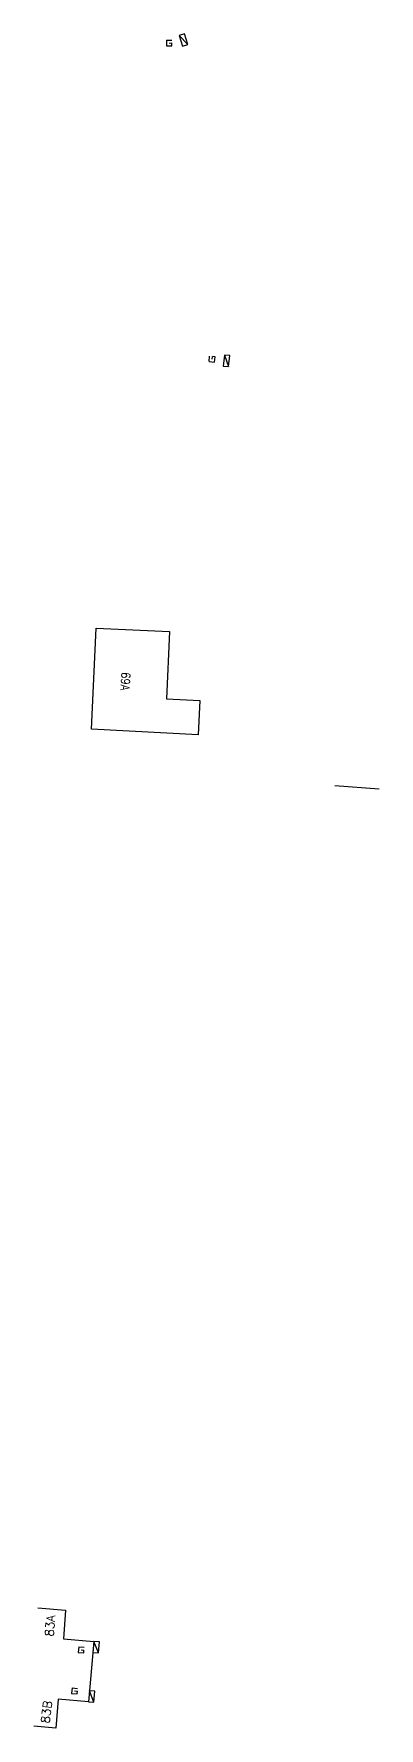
# Model space of a CAD drawing. Header units: millimetres. Extents: x 254174 to 254994, y 44076 to 44871.
# Drawn here: x 254620 to 254670.1, y 44381.3 to 44627.2 of the extents above; entities that cross this region are included whole.
import ezdxf
from ezdxf.enums import TextEntityAlignment as Align

# ---------------------------------------------------------------- set-up
doc = ezdxf.new("R2010")
doc.units = ezdxf.units.MM
doc.layers.get('0').update_dxf_attribs({"linetype": 'CONTINUOUS'})
for name, color, linetype in [('W0100', 7, 'CONTINUOUS'), ('W0432', 7, 'CONTINUOUS'), ('W0991', 7, 'CONTINUOUS')]:
    doc.layers.add(name, color=color, linetype=linetype)
doc.styles.get("Standard").update_dxf_attribs({"font": 'romans.shx', "width": 0.85})

# ---------------------------------------------------------------- blocks, each defined once
blk = doc.blocks.new('*U7')
at = {"flags": 128}
for points in [[(0.8, 0.8), (-0.8, 0.8)], [(-0.8, 0.8), (-0.8, 0)], [(0.8, 0.8), (-0.8, 0)], [(-0.8, 0), (0.8, 0)], [(0.8, 0), (0.8, 0.8)], [(0.19, -2.12), (0.18, -1.32)], [(0.19, -2.12), (0.99, -2.11)], [(0.98, -1.31), (0.58, -1.32)], [(0.59, -1.72), (0.58, -1.32)], [(0.99, -2.11), (0.98, -1.31)]]:
    blk.add_lwpolyline(points, dxfattribs=at)
blk = doc.blocks.new('*U8')
at = {"flags": 128}
for points in [[(0.8, 0.8), (-0.8, 0.8)], [(-0.8, 0.8), (-0.8, 0)], [(0.8, 0.8), (-0.8, 0)], [(-0.8, 0), (0.8, 0)], [(0.8, 0), (0.8, 0.8)], [(-0.98, -2.54), (-0.98, -1.74)], [(-0.58, -2.14), (-0.58, -1.74)], [(-0.18, -1.74), (-0.58, -1.74)], [(-0.18, -2.54), (-0.18, -1.74)], [(-0.98, -2.54), (-0.18, -2.54)]]:
    blk.add_lwpolyline(points, dxfattribs=at)
blk = doc.blocks.new('*U13')
at = {"flags": 128}
for points in [[(-0.39, 2.9), (0.41, 2.9)], [(-0.39, 2.9), (-0.39, 2.1)], [(0.01, 2.5), (0.41, 2.5)], [(0.41, 2.1), (0.41, 2.5)], [(0.8, 0.8), (-0.8, 0.8)], [(-0.8, 0.8), (-0.8, 0)], [(0.8, 0.8), (-0.8, 0)], [(-0.8, 0), (0.8, 0)], [(-0.39, 2.1), (0.41, 2.1)], [(0.8, 0), (0.8, 0.8)]]:
    blk.add_lwpolyline(points, dxfattribs=at)
blk = doc.blocks.new('*U14')
at = {"flags": 128}
for points in [[(-0.08, 3.02), (-0.31, 2.25)], [(0.68, 2.79), (-0.08, 3.02)], [(0.18, 2.52), (0.07, 2.14)], [(0.68, 2.78), (0.45, 2.02)], [(0.8, 0.8), (-0.8, 0.8)], [(-0.8, 0.8), (-0.8, 0)], [(0.8, 0.8), (-0.8, 0)], [(-0.8, 0), (0.8, 0)], [(-0.31, 2.25), (0.07, 2.14)], [(0.8, 0), (0.8, 0.8)]]:
    blk.add_lwpolyline(points, dxfattribs=at)

msp = doc.modelspace()

# ---------------------------------------------------------------- linework, layer by layer
at = {"layer": 'W0100', "color": 252, "flags": 128}
msp.add_lwpolyline([(254643.84, 44525.4), (254628.35, 44526.26), (254629.05, 44540.88), (254639.66, 44540.42), (254639.24, 44530.67), (254644.06, 44530.39)], close=True, dxfattribs=at)
for points in [[(254663.65, 44518.06), (254663.65, 44518.06), (254670.06, 44517.59)], [(254620.57, 44398.74), (254624.61, 44398.4), (254624.32, 44394.21), (254628.7, 44393.85), (254627.92, 44385.08), (254623.54, 44385.45), (254623.19, 44381.26), (254620.01, 44381.53)]]:
    msp.add_lwpolyline(points, dxfattribs=at)

# ---------------------------------------------------------------- block references
at = {"layer": 'W0432'}
for name, p, rotation in [('*U14', (254642.08, 44626.39), 106.8472553211495), ('*U13', (254648.33, 44579.66), 83.64776292357168), ('*U7', (254628.63, 44393.05), 264.6686009723099), ('*U8', (254627.99, 44385.88), 264.6686009723099)]:
    msp.add_blockref(name, p, dxfattribs=dict(at, rotation=rotation))

# ---------------------------------------------------------------- texts
at = {"layer": 'W0991', "color": 252, "width": 0.85}
msp.add_text('69A', height=1.25, rotation=266.7884, dxfattribs=at).set_placement((254633.28, 44533.2), align=Align.MIDDLE)
at = {"layer": 'W0991', "color": 252}
for s, rotation, p in [('83A', 85.2988, (254622.35, 44396.12)), ('83B', 83.5552, (254621.83, 44383.6))]:
    msp.add_text(s, height=1.25, rotation=rotation, dxfattribs=at).set_placement(p, align=Align.MIDDLE)

doc.saveas('drawing.dxf')
